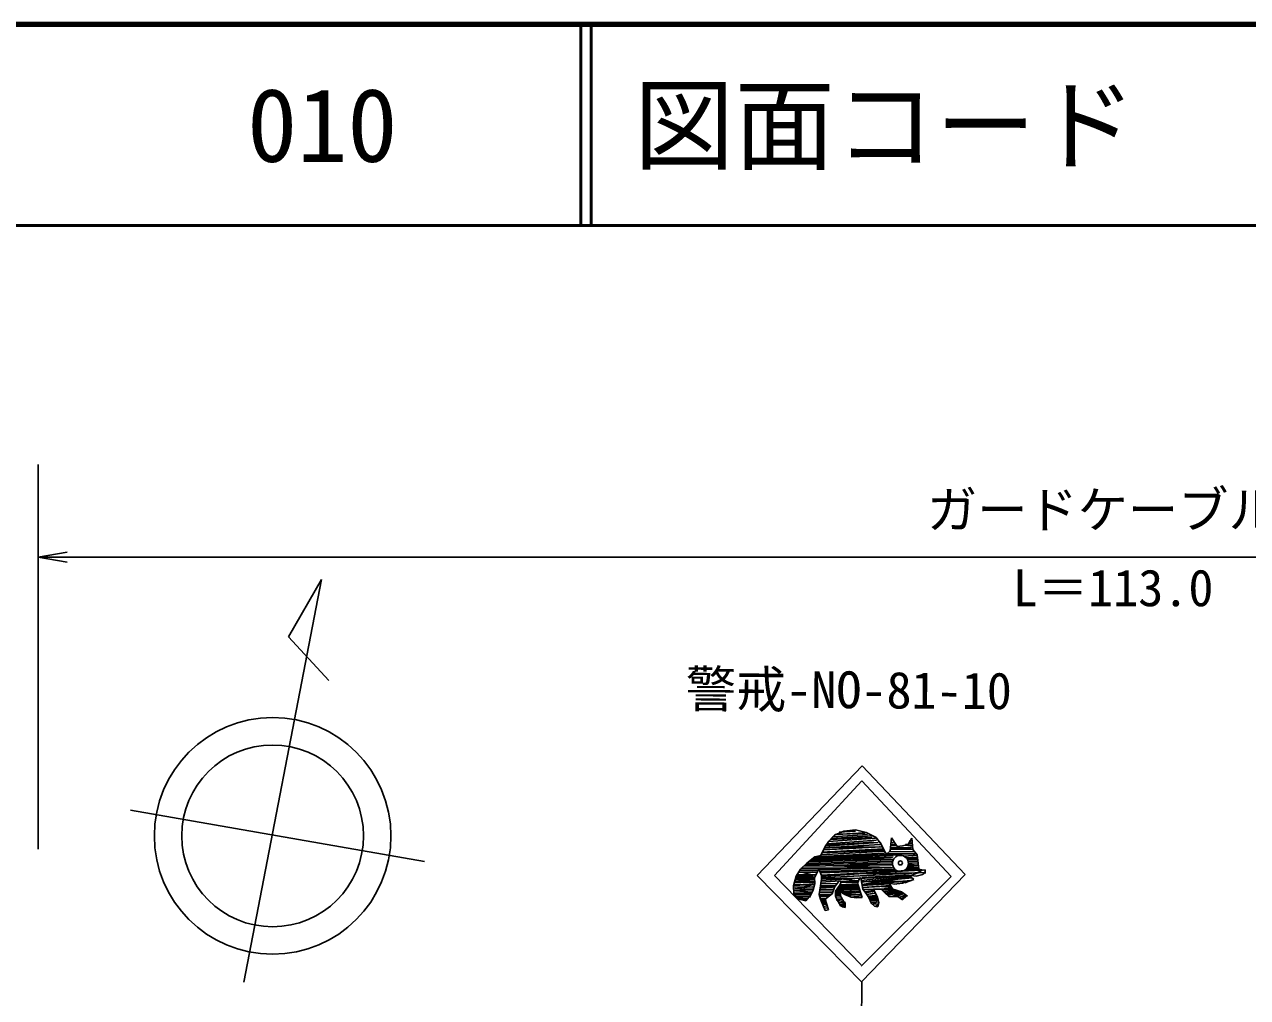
# Model space of a CAD drawing. Units: millimetres, scale not verified. Extents: x 40000 to 680000, y 20000 to 380000.
# Drawn here: x 90067 to 150910, y 331607 to 380000 of the extents above; entities that cross this region are included whole.
import ezdxf
from ezdxf.enums import TextEntityAlignment as Align

# ---------------------------------------------------------------- set-up
doc = ezdxf.new("R2010")
doc.units = ezdxf.units.MM
doc.header["$LTSCALE"] = 1000
for name, color, linetype, lineweight in [('M-BMK-SRVR', 3, 'Continuous', 25), ('M-STR-STR3', 7, 'Continuous', 25), ('M-STR-STRC', 7, 'Continuous', 25), ('M-TTL', 2, 'Continuous', 140), ('M-TTL-LINE', 7, 'Continuous', 50)]:
    doc.layers.add(name, color=color, linetype=linetype, lineweight=lineweight)
doc.layers.add('M-TTL-TXT', color=7, linetype='Continuous')
doc.styles.add('ＭＳ ゴシック', font='')
doc.styles.get('ＭＳ ゴシック').set_extended_font_data('MS Gothic')

# ---------------------------------------------------------------- blocks, each defined once
blk = doc.blocks.new('open_arrow')
at = {"color": 0, "linetype": 'Continuous', "lineweight": -2}
blk.add_lwpolyline([(7.5, 1.25), (0, 0), (7.5, -1.25)], dxfattribs=at)

msp = doc.modelspace()

# ---------------------------------------------------------------- linework, layer by layer
at = {"layer": 'M-BMK-SRVR'}
for p, q in [((100988, 332370), (104839, 352405)), ((104839, 352405), (103210, 349544)), ((103210, 349544), (105216, 347367)), ((95348, 340923), (109969, 338365))]:
    msp.add_line(p, q, dxfattribs=at)
for radius in [5885, 4520]:
    msp.add_circle((102413, 339646), radius, dxfattribs=at)
at = {"layer": 'M-STR-STR3'}
for p, q in [((90750, 338987), (90750, 358119)), ((197648, 353508), (90750, 353508))]:
    msp.add_line(p, q, dxfattribs=at)
at = {"layer": 'M-STR-STRC'}
for p, q in [((131745, 343136), (126523, 337672)), ((136860, 337726), (131745, 343136)), ((127380, 337672), (131718, 342386)), ((131718, 342386), (136164, 337619)), ((130018, 339315), (130357, 339690)), ((130068, 339362), (132410, 339538)), ((130150, 339461), (132214, 339574)), ((130193, 339509), (132267, 339645)), ((130267, 339591), (132000, 339717)), ((130357, 339690), (130821, 339886)), ((130393, 339717), (131839, 339806)), ((130408, 339712), (131893, 339788)), ((130589, 339824), (131410, 339877)), ((130821, 339886), (131410, 339940)), ((131410, 339940), (131946, 339815)), ((131946, 339815), (132428, 339565)), ((132428, 339565), (132660, 339244)), ((133191, 339547), (133138, 338904)), ((133486, 339119), (133191, 339547)), ((134089, 339315), (134214, 339529)), ((134214, 339529), (134267, 338976)), ((129683, 338663), (129897, 339119)), ((129750, 338805), (132785, 338931)), ((129764, 338835), (132803, 339003)), ((129821, 338957), (132696, 339110)), ((129866, 339052), (132642, 339217)), ((129888, 338961), (132660, 339108)), ((129897, 339119), (130085, 339386)), ((129903, 339127), (132535, 339324)), ((129930, 338963), (132620, 339106)), ((129940, 339180), (132321, 339342)), ((129994, 339257), (132446, 339431)), ((130012, 338849), (132623, 338924)), ((130089, 339065), (132582, 339104)), ((132843, 338878), (132629, 339333)), ((133138, 338904), (132950, 338744)), ((133143, 338968), (134249, 338985)), ((133151, 339058), (134196, 339056)), ((133160, 339165), (133392, 339145)), ((133162, 339199), (133374, 339199)), ((133173, 339329), (133303, 339288)), ((133754, 339145), (133486, 339119)), ((134022, 339226), (133754, 339145)), ((133876, 339182), (134267, 339128)), ((133888, 339226), (134022, 339226)), ((134000, 339219), (134267, 339163)), ((134022, 339226), (134129, 339413)), ((134053, 339281), (134214, 339288)), ((134267, 338976), (134481, 338708)), ((128665, 337994), (128987, 338288)), ((128902, 338211), (133196, 338306)), ((128976, 338279), (133249, 338396)), ((128987, 338288), (129389, 338610)), ((129065, 338351), (133267, 338467)), ((129136, 338408), (133249, 338574)), ((129187, 338448), (133285, 338610)), ((129232, 338485), (133607, 338699)), ((129324, 338558), (132964, 338717)), ((129389, 338610), (129683, 338663)), ((129393, 338611), (132857, 338788)), ((129703, 338705), (132821, 338878)), ((131255, 338494), (133186, 338465)), ((132950, 338744), (132843, 338878)), ((132954, 338747), (134374, 338753)), ((133089, 338862), (134339, 338860)), ((133948, 338645), (133661, 338679)), ((133824, 338636), (134484, 338685)), ((133856, 338750), (134374, 338753)), ((133929, 338558), (134493, 338591)), ((133968, 338511), (134496, 338563)), ((133996, 338465), (134505, 338475)), ((134030, 338376), (134514, 338384)), ((134042, 338288), (134522, 338298)), ((134481, 338708), (134553, 337994)), ((128451, 337646), (128665, 337994)), ((128492, 337711), (129464, 337717)), ((128559, 337821), (129482, 337842)), ((128622, 337923), (129500, 337931)), ((128694, 338020), (130614, 337989)), ((128723, 338047), (133249, 338074)), ((128726, 337713), (129247, 337837)), ((128766, 337924), (129409, 337930)), ((128826, 338141), (133196, 338199)), ((128967, 338048), (129583, 338030)), ((129518, 337869), (129375, 337565)), ((129589, 338012), (129518, 337869)), ((129714, 337672), (129589, 338012)), ((129610, 337957), (133249, 338074)), ((129639, 337876), (133372, 337984)), ((129665, 337808), (133417, 337949)), ((129707, 337692), (133532, 337895)), ((129714, 337628), (134614, 337975)), ((129714, 337556), (134852, 337829)), ((130285, 338160), (133178, 338074)), ((131136, 338260), (133185, 338199)), ((131454, 337751), (134351, 337802)), ((131674, 337520), (134035, 337705)), ((131693, 337420), (134014, 337686)), ((131717, 337583), (134067, 337688)), ((131718, 332397), (136860, 337726)), ((131964, 337787), (133748, 337886)), ((132074, 337681), (134663, 337819)), ((132192, 337803), (134656, 337934)), ((133903, 337976), (134550, 338024)), ((133954, 338029), (134484, 338019)), ((133983, 338069), (134543, 338096)), ((134014, 338133), (134467, 338093)), ((134033, 338196), (134534, 338185)), ((134041, 338252), (134426, 338187)), ((134428, 337637), (134053, 337690)), ((134053, 337690), (134303, 337476)), ((134172, 337673), (134495, 337810)), ((134749, 337726), (134428, 337637)), ((134728, 337942), (134476, 337802)), ((134553, 337985), (134767, 337949)), ((134713, 337940), (134874, 337958)), ((134874, 337851), (134749, 337726)), ((134874, 337958), (134874, 337780)), ((126523, 337672), (131718, 332370)), ((131692, 333227), (127380, 337672)), ((128317, 337164), (128451, 337646)), ((128344, 336762), (128317, 337164)), ((128321, 337177), (129267, 337233)), ((128322, 337092), (129347, 337113)), ((128330, 337210), (129357, 337235)), ((128358, 337311), (129341, 337361)), ((128381, 337394), (129357, 337360)), ((128402, 337470), (129339, 337467)), ((128404, 337094), (129288, 337112)), ((128406, 337014), (129127, 337109)), ((128421, 337536), (129339, 337539)), ((128440, 337604), (129357, 337592)), ((128465, 337668), (129304, 337646)), ((128564, 337388), (129328, 337467)), ((128804, 337334), (129392, 337292)), ((128804, 337102), (129302, 337234)), ((129393, 337280), (129304, 336958)), ((129375, 337565), (129393, 337280)), ((129607, 336726), (129714, 337494)), ((129654, 337060), (130269, 337100)), ((129661, 337110), (130356, 337099)), ((129668, 337163), (130423, 337186)), ((129683, 337268), (130497, 337281)), ((129694, 337345), (130632, 337408)), ((129706, 337433), (131498, 337538)), ((129714, 337476), (129714, 337672)), ((129714, 337503), (131589, 337540)), ((129784, 337560), (131570, 337655)), ((130357, 337101), (130250, 336762)), ((130607, 337422), (130357, 337101)), ((130411, 336905), (130643, 337226)), ((130569, 337124), (131560, 337112)), ((130599, 337165), (131532, 337198)), ((130696, 337369), (130607, 337422)), ((130639, 337220), (131509, 337268)), ((130643, 337226), (130696, 337369)), ((130678, 337320), (131520, 337342)), ((130690, 337373), (131554, 337415)), ((130819, 337498), (131520, 337413)), ((131607, 337530), (131500, 337298)), ((131500, 337298), (131732, 336583)), ((131665, 337565), (131585, 337539)), ((131772, 337003), (131665, 337565)), ((136164, 337619), (131692, 333173)), ((131706, 337352), (134101, 337649)), ((131729, 337228), (134160, 337598)), ((131739, 337176), (133094, 337257)), ((131746, 337357), (134207, 337558)), ((131749, 337357), (134076, 337389)), ((131757, 337080), (133153, 337173)), ((131780, 337235), (134003, 337391)), ((131805, 337083), (133160, 337163)), ((132693, 337136), (133219, 337078)), ((133272, 337003), (133084, 337271)), ((133432, 337244), (133084, 337271)), ((133754, 337298), (133325, 337244)), ((133512, 337500), (134067, 337547)), ((133571, 337382), (134181, 337429)), ((134138, 337413), (133589, 337382)), ((133968, 337378), (133754, 337298)), ((134071, 337387), (133856, 337315)), ((134303, 337476), (134071, 337387)), ((128327, 337019), (129305, 336962)), ((128334, 336916), (129218, 336967)), ((128342, 336790), (129239, 336821)), ((128612, 336494), (128344, 336762)), ((128382, 336724), (129194, 336727)), ((128393, 336628), (129153, 336642)), ((128425, 336921), (129252, 336851)), ((128525, 336581), (129056, 336557)), ((128587, 336519), (128998, 336489)), ((128933, 336414), (128612, 336494)), ((128694, 336474), (128947, 336493)), ((128820, 336990), (129317, 337007)), ((129094, 336601), (128933, 336414)), ((129304, 336958), (129125, 336583)), ((129661, 336494), (129607, 336726)), ((129609, 336718), (130191, 336718)), ((129621, 336823), (130265, 336808)), ((129628, 336638), (130100, 336649)), ((129634, 336915), (130292, 336895)), ((129643, 336983), (130326, 337002)), ((129647, 336553), (129946, 336534)), ((129893, 335941), (129661, 336494)), ((129673, 336465), (129905, 336459)), ((130250, 336762), (129893, 336494)), ((129893, 336494), (130071, 335976)), ((130411, 336673), (130411, 336905)), ((130411, 336878), (130678, 336883)), ((130411, 336807), (130642, 336806)), ((130411, 336735), (130613, 336728)), ((130411, 336682), (130666, 336693)), ((130500, 336441), (130411, 336673)), ((130434, 336612), (130690, 336596)), ((130438, 336943), (131598, 336994)), ((130462, 336976), (131517, 337052)), ((130678, 336155), (130482, 336494)), ((130483, 336493), (130737, 336514)), ((130511, 337044), (131579, 337053)), ((130875, 336726), (130625, 336887)), ((130625, 336887), (130678, 336637)), ((130625, 336708), (130893, 336244)), ((130633, 336881), (131623, 336919)), ((130670, 336858), (131588, 336917)), ((130716, 336828), (131549, 336915)), ((130779, 336788), (131646, 336849)), ((130850, 336742), (131684, 336731)), ((131196, 336601), (130875, 336726)), ((130989, 336682), (131608, 336732)), ((131187, 336605), (131705, 336666)), ((131482, 336565), (131196, 336601)), ((131732, 336583), (131482, 336565)), ((131933, 336789), (131772, 337003)), ((131783, 336988), (132428, 337003)), ((131863, 336882), (132341, 336931)), ((131908, 336822), (132358, 336895)), ((132067, 336574), (131933, 336789)), ((131968, 336733), (132401, 336802)), ((132028, 336637), (132452, 336694)), ((132051, 336746), (132333, 336791)), ((132067, 336573), (132499, 336587)), ((132201, 336280), (132067, 336574)), ((132069, 336642), (132472, 336650)), ((132094, 336515), (132519, 336521)), ((132160, 336516), (132531, 336482)), ((132683, 337003), (132308, 337003)), ((132308, 337003), (132495, 336601)), ((132495, 336601), (132575, 336333)), ((132625, 337003), (133245, 337041)), ((132870, 336815), (132683, 337003)), ((132743, 336943), (133289, 336998)), ((132823, 336862), (133402, 336962)), ((133058, 336628), (132870, 336815)), ((132895, 336791), (133488, 336935)), ((132939, 336746), (133585, 336905)), ((132993, 336693), (133682, 336875)), ((133513, 336628), (133058, 336628)), ((133151, 336734), (133737, 336809)), ((133214, 336628), (133768, 336819)), ((133700, 336869), (133272, 337003)), ((133428, 336628), (133811, 336789)), ((133754, 336467), (133513, 336628)), ((133574, 336587), (133910, 336717)), ((133693, 336508), (133930, 336702)), ((133995, 336655), (133700, 336869)), ((133941, 336655), (133754, 336467)), ((129691, 336422), (129914, 336433)), ((129713, 336370), (129933, 336379)), ((129735, 336318), (129958, 336305)), ((129765, 336245), (129984, 336230)), ((129811, 336137), (130006, 336166)), ((129848, 336048), (130039, 336070)), ((130071, 335976), (129893, 335941)), ((130503, 336433), (130769, 336458)), ((130566, 336349), (130812, 336383)), ((130620, 336357), (130888, 336342)), ((130754, 336119), (130620, 336226)), ((130627, 336244), (130888, 336289)), ((130669, 336188), (130888, 336217)), ((130888, 336092), (130754, 336119)), ((130763, 336200), (130888, 336146)), ((130888, 336333), (130888, 336092)), ((132130, 336436), (132539, 336456)), ((132169, 336348), (132519, 336368)), ((132179, 336327), (132563, 336374)), ((132361, 336146), (132201, 336280)), ((132255, 336234), (132453, 336360)), ((132264, 336337), (132475, 336363)), ((132306, 336267), (132555, 336253)), ((132328, 336281), (132400, 336323)), ((132353, 336297), (132473, 336363)), ((132522, 336119), (132361, 336146)), ((132383, 336142), (132545, 336211)), ((132575, 336333), (132522, 336119)), ((131638, 319756), (131718, 332397))]:
    msp.add_line(p, q, dxfattribs=at)
for centre, radius in [((133642, 338279), 400), ((133640, 338302), 100)]:
    msp.add_circle(centre, radius, dxfattribs=at)
at = {"layer": 'M-TTL'}
msp.add_line((680000, 380000), (40000, 380000), dxfattribs=at)
at = {"layer": 'M-TTL-LINE'}
for p, q in [((117750, 380000), (117750, 370000)), ((118250, 380000), (118250, 370000)), ((40000, 370000), (680000, 370000))]:
    msp.add_line(p, q, dxfattribs=at)

# ---------------------------------------------------------------- block references
at = {"layer": 'M-STR-STR3', "xscale": 193, "yscale": 193}
msp.add_blockref('open_arrow', (90750, 353508), dxfattribs=at)

# ---------------------------------------------------------------- texts
at = {"layer": 'M-STR-STR3', "style": 'ＭＳ ゴシック'}
for s, p in [('ガードケーブル', (134960, 356786)), ('L＝113.0', (139233, 352901))]:
    msp.add_text(s, height=1833, dxfattribs=at).set_placement(p, align=Align.TOP_LEFT)
at = {"layer": 'M-STR-STRC', "style": 'ＭＳ ゴシック'}
msp.add_text('警戒-NO-81-10', height=1833, rotation=359.654, dxfattribs=at).set_placement((122954, 345494), align=Align.BOTTOM_LEFT)
at = {"layer": 'M-TTL-TXT', "style": 'ＭＳ ゴシック'}
for s, p in [('010', (101142, 375000)), ('図面コード', (120380, 375000))]:
    msp.add_text(s, height=3666, dxfattribs=at).set_placement(p, align=Align.MIDDLE_LEFT)

doc.saveas('drawing.dxf')
